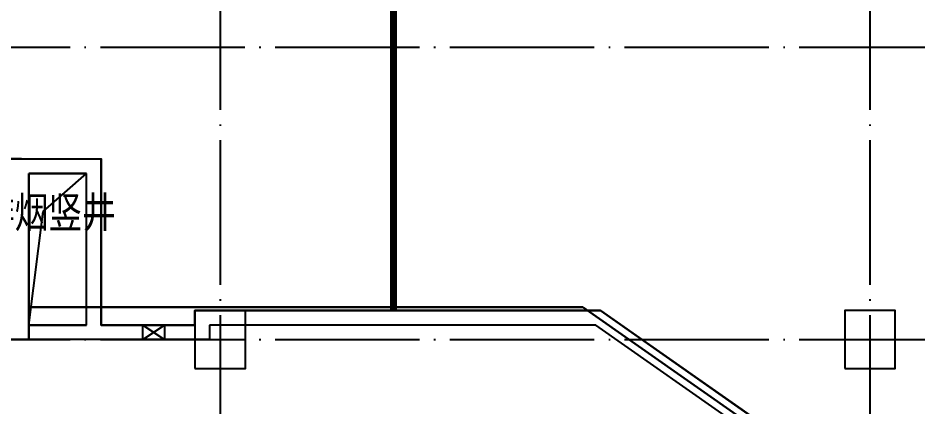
# Model space of a CAD drawing. Extents: x -233336 to 840473, y -28113 to 330904.
# Drawn here: x 782583 to 795048, y 4157 to 9543 of the extents above; entities that cross this region are included whole.
import ezdxf
from ezdxf.xclip import XClip

# ---------------------------------------------------------------- set-up
doc = ezdxf.new("R2010")
doc.units = 0
doc.header["$LTSCALE"] = 1000
doc.header["$XCLIPFRAME"] = 2
doc.linetypes.add('104-14# 核心筒$0$DOTE', pattern=[2.4200000000000004, 2, -0.2, 0.02, -0.2])
doc.linetypes.add('X-104 14#平面$0$DASH', pattern=[0.35, 0.25, -0.1])
doc.layers.get('0').update_dxf_attribs({"linetype": 'CONTINUOUS'})
doc.layers.get('Defpoints').update_dxf_attribs({"linetype": 'CONTINUOUS'})
for name, color, linetype in [('104-14# 核心筒$0$A_AXIS-轴线', 8, '104-14# 核心筒$0$DOTE'), ('104-14# 核心筒$0$A_STR-砼柱', 8, 'CONTINUOUS'), ('X-104 14#平面$0$02-TEXT_标注', 9, 'CONTINUOUS'), ('X-104 14#平面$0$A-TECH_电气', 8, 'CONTINUOUS'), ('X-104 14#平面$0$A_STR-砌块墙', 7, 'CONTINUOUS'), ('X-104 14#平面$0$DUCT-新风管立管', 3, 'CONTINUOUS'), ('X-104 14#平面$0$DUCT-新风管端线', 2, 'CONTINUOUS'), ('X-104 14#平面$0$挡烟垂壁', 5, 'CONTINUOUS')]:
    doc.layers.add(name, color=color, linetype=linetype)
doc.layers.add('X-104 14#平面$0$000套内', color=8, linetype='CONTINUOUS', lineweight=30)
doc.styles.add('X-104 14#平面$0$Standard', font='STXIHEI.TTF', dxfattribs={"width": 0.8})

# ---------------------------------------------------------------- blocks, each defined once
blk = doc.blocks.new('_FZHK')
blk.add_lwpolyline([(-0.5, -0.5), (0.5, -0.5), (0.5, 0.5), (-0.5, 0.5)], close=True)
blk = doc.blocks.new('104-14# 核心筒')
at = {"layer": '104-14# 核心筒$0$A_AXIS-轴线'}
for p, q in [((95400.00000000001, 54018.37846733601), (95400.00000000001, -8545.12396972545)), ((104400, 54018.37846733601), (104400, -8545.12396972545)), ((-24838.9698462474, 11750), (120259.921909796, 11750)), ((-24838.9698462474, 7700), (120259.921909796, 7700))]:
    blk.add_line(p, q, dxfattribs=at)
at = {"layer": '104-14# 核心筒$0$A_STR-砼柱', "xscale": 700, "yscale": 800, "zscale": 800}
for p in [(95399.99999999996, 7700.000000000058), (104400, 7700.000000000058)]:
    blk.add_blockref('_FZHK', p, dxfattribs=at)
blk = doc.blocks.new('*U95')
blk.add_lwpolyline([(200.0000000000146, 0), (200.0000000000146, 300.0000000000036), (0, 300.0000000000036), (0, 0), (200.0000000000146, 0), (0, 300.0000000000036), (0, 0), (200.0000000000146, 300.0000000000036)])
blk = doc.blocks.new('X-104 14#平面$0$dd')
at = {"layer": 'X-104 14#平面$0$A-TECH_电气', "xscale": -1, "rotation": 270}
blk.add_blockref('*U95', (94393.15939414564, -291400), dxfattribs=at)
blk = doc.blocks.new('X-104 14#平面')
at = {"layer": 'Defpoints', "color": 1}
blk.add_lwpolyline([(116600.2008833421, 11899.99999999416), (107450.0000008998, 11900.00000004436), (107449.9999991002, 21300.00003060645), (102349.9999982009, 21300.00014486356), (102350.0000000002, 18700.00020159483), (104750, 18700.00020159473), (104750, 16300.00000000006), (100150.000000001, 16299.9999999958), (100150.000000001, 14799.99999999591), (104750, 14799.99999999567), (104750, 12300.00000004648), (97418.77665843056, 12300.00000009316), (77552.85146902825, 32183.48183699619), (74724.424344282, 29355.05471225003), (86750.0000000005, 17329.47905653155), (86749.99999999996, 10199.99999999999), (93750, 10199.99999999987), (93749.99999999999, 7899.999999999924), (95049.99999999962, 7899.999999999923), (95049.99999999996, 8100.000000000058), (100667.1916580149, 8100.000000000037), (110242.7258179141, 1395.501851236545), (116600.2008833427, 10475.03981062672)], close=True, dxfattribs=at)
at = {"layer": 'X-104 14#平面$0$000套内'}
blk.add_lwpolyline([(71599.46796052251, -2049.999999999978), (108013.3063528703, -2049.999999999978), (110308.2415219555, 1227.55095403567), (100421.9580706522, 8150.000000000022), (92749.99999999994, 8150.000000000022), (92749.99999999993, 7699.999999999895), (86650.00000000052, 7699.999999999984), (86650.00000000052, 9599.999999996067), (84300.00000000006, 9599.999999996102), (84300, 16599.99999999605), (86650.00000000006, 16599.99999999605), (86649.99999999997, 17288.05770029463), (72211.3460793451, 31726.7116209496), (66883.85118842554, 26890.57629186885), (68400.00000000022, 25220.38418641442), (68400, 6450.00960862083), (71549.99999999997, 6450.009608620831), (71549.99999999997, -2049.999999999979)], dxfattribs=at)
at = {"layer": 'X-104 14#平面$0$A_STR-砌块墙'}
for p, q in [((92649.99999999997, 10199.9999999999), (91800, 10199.9999999999)), ((92649.99999999997, 10199.9999999999), (93750, 10199.99999999983)), ((93749.99999999999, 7899.999999999924), (93750, 10199.99999999983)), ((92749.99999999996, 9999.999999999962), (93549.99999999999, 9999.999999999949)), ((92749.99999999993, 7899.999999999881), (92749.99999999996, 9999.999999999962)), ((93549.99999999996, 7899.999999999881), (93549.99999999999, 9999.999999999949)), ((100667.1916580149, 8100.000000000037), (95049.99999999964, 8100.000000000038)), ((95049.99999999964, 8100.000000000038), (95049.99999999962, 7899.999999999923)), ((108112.8423347026, 2886.776250397129), (100667.1916580149, 8100.000000000037)), ((93549.99999999996, 7899.999999999881), (92749.99999999993, 7899.999999999881)), ((95049.99999999962, 7899.999999999923), (93749.99999999999, 7899.999999999924)), ((100604.1346446137, 7900.00000000002), (95250.0000000001, 7900.00000000002)), ((95250.0000000001, 7900.00000000002), (95250.00000000009, 7699.999999999925)), ((107998.1311370472, 2722.942978036291), (100604.1346446137, 7900.00000000002)), ((89649.99999999994, 7699.999999999942), (92649.99999999994, 7699.999999999898)), ((93649.99999999994, 7699.999999999898), (92649.99999999994, 7699.999999999898)), ((95250.00000000009, 7699.999999999925), (93649.99999999994, 7699.999999999898))]:
    blk.add_line(p, q, dxfattribs=at)
at = {"layer": 'X-104 14#平面$0$DUCT-新风管立管'}
for p, q in [((93549.99999999991, 9999.999999999825), (92750.00000000017, 9999.999999999825)), ((92750.00000000017, 9999.999999999825), (92750.00000000017, 7899.999999999985)), ((93549.99999999991, 7899.999999999985), (93549.99999999991, 9999.999999999825)), ((92750.00000000017, 7899.999999999985), (93549.99999999991, 7899.999999999985))]:
    blk.add_line(p, q, dxfattribs=at)
at = {"layer": 'X-104 14#平面$0$DUCT-新风管端线'}
for p, q in [((92950.00000000012, 9474.999999999865), (93549.99999999991, 9999.999999999825)), ((92750.00000000017, 7899.999999999985), (92950.00000000012, 9474.999999999865))]:
    blk.add_line(p, q, dxfattribs=at)
at = {"layer": 'X-104 14#平面$0$挡烟垂壁', "linetype": 'X-104 14#平面$0$DASH', "ltscale": 2, "const_width": 100}
blk.add_lwpolyline([(97800.00000000001, 8100.000000000038), (97800.00000000001, 12300.00000008242)], dxfattribs=at)
ref = blk.add_blockref('104-14# 核心筒', (0, 0))
XClip(ref).set_block_clipping_path([(-38664.36238214614, -25499.99999999997), (139216.5485069363, 330900)])
blk.add_blockref('X-104 14#平面$0$dd', (-62.7036349200508, 299100))
at = {"layer": 'X-104 14#平面$0$02-TEXT_标注', "style": 'X-104 14#平面$0$Standard', "width": 0.8}
blk.add_text('排烟竖井', height=428.1386462882095, dxfattribs=at).set_placement((92085.81473314943, 9248.223828586764))

msp = doc.modelspace()

# ---------------------------------------------------------------- block references
msp.add_blockref('X-104 14#平面', (689983.3886033548, -2608.854815126397))

doc.saveas('drawing.dxf')
